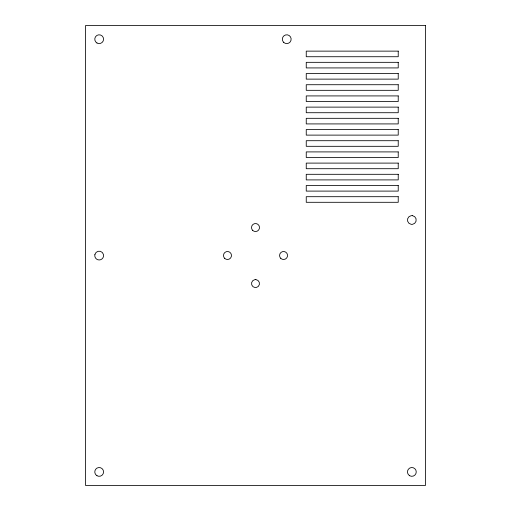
<?xml version="1.0" encoding="UTF-8"?>
<svg xmlns="http://www.w3.org/2000/svg" width="511" height="511" viewBox="0 0 511 511"><rect width="100%" height="100%" fill="white"/><g stroke="black" fill="none" stroke-linecap="round" stroke-linejoin="round"><path stroke-width="0.77" d="M94.925 254.421L94.778 255.557A4.401 4.401 0 0 0 99.172 259.958A4.401 4.401 0 0 0 103.573 255.557L103.426 254.421A4.401 4.401 0 0 0 94.925 254.421M255.845 279.6L254.804 279.645A3.999 3.999 0 0 0 255.155 287.565L256.196 287.521A3.999 3.999 0 0 0 255.845 279.6M425.465 25.55L85.535 25.55L85.535 485.45L425.465 485.45L425.465 25.55M398.229 51.132L306.249 51.132L306.249 56.727L398.229 56.727L398.229 51.132M398.229 62.329L306.249 62.329L306.249 67.925L398.229 67.925L398.229 62.329M398.229 73.527L306.249 73.527L306.249 79.128L398.229 79.128L398.229 73.527M398.229 84.724L306.249 84.724L306.249 90.326L398.229 90.326L398.229 84.724M398.229 95.921L306.249 95.921L306.249 101.523L398.229 101.523L398.229 95.921M398.229 107.118L306.249 107.118L306.249 112.72L398.229 112.72L398.229 107.118M398.229 118.316L306.249 118.316L306.249 123.918L398.229 123.918L398.229 118.316M398.229 129.513L306.249 129.513L306.249 135.115L398.229 135.115L398.229 129.513M398.229 140.71L306.249 140.71L306.249 146.312L398.229 146.312L398.229 140.71M398.229 151.908L306.249 151.908L306.249 157.509L398.229 157.509L398.229 151.908M398.229 163.105L306.249 163.105L306.249 168.707L398.229 168.707L398.229 163.105M398.229 174.302L306.249 174.302L306.249 179.904L398.229 179.904L398.229 174.302M398.229 185.499L306.249 185.499L306.249 191.101L398.229 191.101L398.229 185.499M398.229 196.697L306.249 196.697L306.249 202.299L398.229 202.299L398.229 196.697M412.441 215.642L411.291 215.636A4.401 4.401 0 0 0 411.266 224.361L412.415 224.361A4.401 4.401 0 0 0 412.441 215.642M409.65 475.728A4.401 4.401 0 0 0 416.254 471.915A4.401 4.401 0 0 0 409.65 468.108A4.401 4.401 0 0 0 409.65 475.728M96.975 475.728A4.401 4.401 0 0 0 103.573 471.915A4.401 4.401 0 0 0 96.975 468.108A4.401 4.401 0 0 0 96.975 475.728M96.975 43.007A4.401 4.401 0 0 0 103.573 39.2A4.401 4.401 0 0 0 96.975 35.387A4.401 4.401 0 0 0 96.975 43.007M283.637 42.311A4.401 4.401 0 0 0 290.995 40.337A4.401 4.401 0 0 0 285.604 34.946A4.401 4.401 0 0 0 283.637 42.311M280.731 258.33A3.999 3.999 0 0 0 287.418 256.535A3.999 3.999 0 0 0 282.526 251.636A3.999 3.999 0 0 0 280.731 258.33M252.67 230.365A3.999 3.999 0 0 0 259.364 228.577A3.999 3.999 0 0 0 254.465 223.677A3.999 3.999 0 0 0 252.67 230.365M224.655 258.33A3.999 3.999 0 0 0 231.342 256.535A3.999 3.999 0 0 0 226.45 251.636A3.999 3.999 0 0 0 224.655 258.33"/></g></svg>
